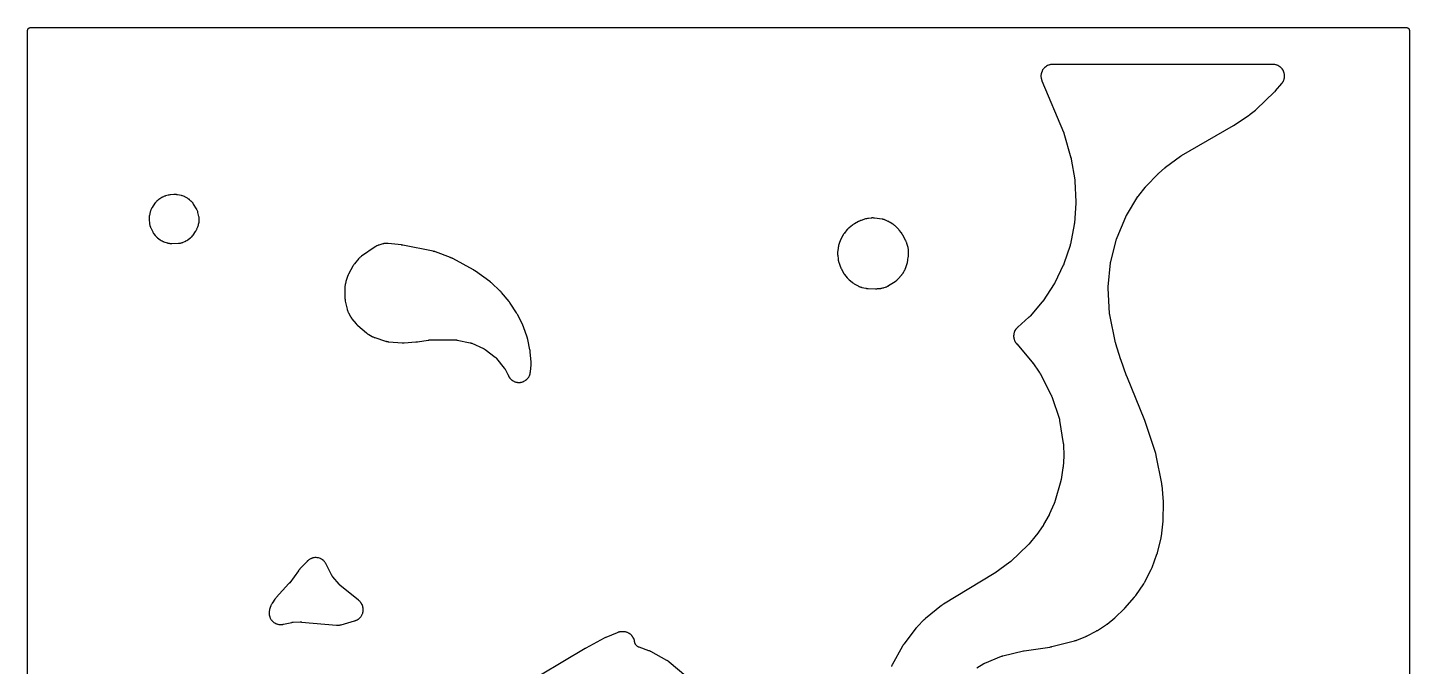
# Model space of a CAD drawing. Header units: millimetres. Extents: x 0 to 300, y 0 to 300.
# Drawn here: x -0.1 to 300, y 161.3 to 300.1 of the extents above; entities that cross this region are included whole.
import ezdxf

# ---------------------------------------------------------------- set-up
doc = ezdxf.new("R2010")
doc.units = ezdxf.units.MM
doc.layers.add('CUT', color=7, linetype='CONTINUOUS')

msp = doc.modelspace()

# ---------------------------------------------------------------- linework, layer by layer
at = {"layer": 'CUT'}
for points in [[(-0.0625, 1.4375), (-0.0625, 298.5625), (-0.0625, 299.4478), (-0.0589, 299.5212), (-0.0503, 299.5794), (-0.036, 299.6365), (-0.0162, 299.6918), (0.009, 299.745), (0.0392, 299.7954), (0.0743, 299.8427), (0.1137, 299.8863), (0.1573, 299.9257), (0.2046, 299.9608), (0.255, 299.991), (0.3082, 300.0162), (0.3635, 300.036), (0.4206, 300.0503), (0.4788, 300.0589), (0.5522, 300.0625), (1.4375, 300.0625), (2.5547, 300.0625), (298.5102, 300.0625), (299.3955, 300.0625), (299.469, 300.0589), (299.5271, 300.0503), (299.5842, 300.036), (299.6396, 300.0162), (299.6927, 299.991), (299.7432, 299.9608), (299.7904, 299.9257), (299.834, 299.8863), (299.8735, 299.8427), (299.9085, 299.7954), (299.9387, 299.745), (299.9639, 299.6918), (299.9837, 299.6365), (299.998, 299.5794), (300.0066, 299.5212), (300.0102, 299.4478), (300.0102, 298.5625), (300.0102, 1.4375)], [(206.1055, 161.0158), (207.5786, 161.9087), (207.5846, 161.9123), (207.5987, 161.9207), (207.6013, 161.9222), (207.629, 161.9379), (207.685, 161.9684), (207.7044, 161.9786), (207.7318, 161.9918), (207.8051, 162.0254), (207.8368, 162.0392), (211.4245, 163.5186), (211.4313, 163.5213), (211.4472, 163.5277), (211.4502, 163.5289), (211.481, 163.5405), (211.5434, 163.5628), (211.565, 163.5701), (211.5952, 163.5792), (211.676, 163.6017), (211.7108, 163.6106), (216.1837, 164.6633), (216.193, 164.6654), (216.2149, 164.6703), (216.2243, 164.6724), (216.2356, 164.6748), (216.245, 164.6767), (216.2668, 164.6811), (216.2761, 164.683), (216.287, 164.685), (216.2964, 164.6868), (216.3183, 164.6907), (216.3277, 164.6924), (216.3393, 164.6943), (216.3487, 164.6959), (216.3707, 164.6993), (216.3802, 164.7008), (221.9498, 165.5203), (221.9652, 165.5228), (222.0652, 165.5402), (222.0805, 165.543), (222.2055, 165.5681), (222.2207, 165.5714), (222.3197, 165.594), (222.3349, 165.5976), (227.2995, 166.8665), (227.3186, 166.8717), (227.4424, 166.9078), (227.4614, 166.9136), (227.6151, 166.9639), (227.6338, 166.9704), (227.7549, 167.0146), (227.7735, 167.0217), (229.7172, 167.8036), (229.7311, 167.8094), (229.8213, 167.8484), (229.8351, 167.8545), (229.9471, 167.9063), (229.9607, 167.9128), (230.0489, 167.9563), (230.0623, 167.9631), (231.9681, 168.9632), (231.98, 168.9697), (232.0569, 169.0123), (232.0687, 169.0189), (232.164, 169.0746), (232.1756, 169.0815), (232.2505, 169.1276), (232.262, 169.1348), (234.0397, 170.283), (234.0527, 170.2916), (234.136, 170.3485), (234.1487, 170.3574), (234.2515, 170.4316), (234.2639, 170.4409), (234.3442, 170.502), (234.3565, 170.5116), (236.0153, 171.8449), (236.0254, 171.8531), (236.0902, 171.9076), (236.1001, 171.9161), (236.18, 171.9862), (236.1897, 171.9949), (236.2521, 172.0522), (236.2616, 172.0611), (237.9446, 173.6731), (237.9544, 173.6827), (238.0174, 173.746), (238.027, 173.7558), (238.1044, 173.837), (238.1138, 173.8471), (238.1739, 173.9132), (238.183, 173.9234), (240.3183, 176.3812), (240.3296, 176.3946), (240.4016, 176.4825), (240.4125, 176.4962), (240.4996, 176.6091), (240.51, 176.6231), (240.5768, 176.7151), (240.5869, 176.7294), (242.3144, 179.2615), (242.3243, 179.2766), (242.3875, 179.3754), (242.397, 179.3908), (242.4725, 179.5172), (242.4815, 179.5328), (242.5386, 179.6353), (242.5472, 179.6512), (243.9542, 182.3648), (243.9627, 182.3817), (244.0158, 182.4925), (244.0237, 182.5097), (244.0859, 182.6508), (244.0932, 182.6682), (244.1392, 182.7822), (244.146, 182.7998), (245.2024, 185.6733), (245.208, 185.6892), (245.2428, 185.7929), (245.248, 185.8089), (245.288, 185.9403), (245.2927, 185.9564), (245.3217, 186.0619), (245.3259, 186.0782), (246.0749, 189.1382), (246.0789, 189.1558), (246.1034, 189.2703), (246.1069, 189.288), (246.1332, 189.4326), (246.1361, 189.4504), (246.1536, 189.5662), (246.1561, 189.5841), (246.5502, 192.8556), (246.5518, 192.8714), (246.5615, 192.9743), (246.5628, 192.9902), (246.5714, 193.1196), (246.5723, 193.1355), (246.5764, 193.2387), (246.5769, 193.2546), (246.6244, 196.683), (246.6245, 196.6984), (246.6233, 196.7985), (246.6229, 196.8139), (246.6182, 196.9395), (246.6174, 196.9548), (246.6111, 197.0547), (246.6099, 197.0701), (246.2895, 200.6691), (246.2879, 200.6848), (246.2761, 200.7865), (246.2741, 200.8021), (246.256, 200.9294), (246.2536, 200.945), (246.2365, 201.046), (246.2337, 201.0615), (245.0501, 207.0899), (245.0462, 207.108), (245.0195, 207.2251), (245.0151, 207.2431), (244.977, 207.389), (244.972, 207.4068), (244.9381, 207.522), (244.9326, 207.5397), (242.6484, 214.4997), (242.6452, 214.5091), (242.6226, 214.5742), (242.6191, 214.5842), (242.5895, 214.6649), (242.5858, 214.6747), (242.5614, 214.738), (242.5573, 214.7483), (238.6366, 224.3611), (238.6319, 224.3727), (238.6271, 224.3847), (238.6255, 224.3888), (238.6217, 224.3986), (238.62, 224.4028), (238.6181, 224.4078), (238.6165, 224.412), (238.6127, 224.4219), (238.6113, 224.4256), (238.6083, 224.4337), (238.6041, 224.4452), (238.6022, 224.4503), (237.3266, 227.9786), (237.3217, 227.9925), (237.3167, 228.0068), (237.315, 228.0116), (237.3109, 228.0234), (237.3092, 228.0284), (237.3073, 228.0343), (237.3056, 228.0393), (237.3016, 228.0512), (237.3002, 228.0556), (237.2971, 228.0652), (237.2928, 228.0789), (237.2909, 228.085), (236.2806, 231.3572), (236.2776, 231.3672), (236.2707, 231.3905), (236.2678, 231.4005), (236.2644, 231.4126), (236.2616, 231.4226), (236.2553, 231.4459), (236.2526, 231.456), (236.2496, 231.4675), (236.2471, 231.4776), (236.2413, 231.5011), (236.2389, 231.5112), (236.236, 231.5235), (236.2337, 231.5337), (236.2284, 231.5573), (236.2262, 231.5674), (234.9431, 237.6726), (234.9417, 237.6793), (234.9386, 237.695), (234.938, 237.6979), (234.9325, 237.7284), (234.9225, 237.7896), (234.9193, 237.8107), (234.916, 237.8401), (234.9085, 237.9183), (234.906, 237.9519), (234.5895, 243.4585), (234.5891, 243.4657), (234.5883, 243.4826), (234.5882, 243.4857), (234.5873, 243.5183), (234.5866, 243.5838), (234.5868, 243.6063), (234.588, 243.6375), (234.5931, 243.7202), (234.596, 243.7556), (235.1216, 248.9598), (235.1223, 248.9668), (235.1241, 248.9831), (235.1244, 248.9861), (235.1285, 249.0174), (235.1378, 249.0801), (235.1413, 249.1016), (235.1472, 249.1312), (235.1643, 249.2096), (235.1723, 249.243), (236.4401, 254.1332), (236.4442, 254.1486), (236.4541, 254.1842), (236.4585, 254.1995), (236.464, 254.2179), (236.4686, 254.233), (236.4797, 254.2681), (236.4846, 254.2832), (236.4904, 254.3004), (236.4956, 254.3153), (236.508, 254.3501), (236.5134, 254.365), (236.5202, 254.383), (236.5259, 254.3978), (236.5395, 254.4321), (236.5454, 254.4468), (238.4242, 258.9612), (238.4269, 258.9676), (238.4333, 258.9826), (238.4344, 258.9853), (238.4474, 259.0141), (238.4744, 259.0714), (238.4839, 259.0909), (238.4981, 259.1175), (238.5371, 259.1874), (238.5544, 259.217), (241.0734, 263.3534), (241.0806, 263.365), (241.0976, 263.392), (241.105, 263.4035), (241.114, 263.4174), (241.1215, 263.4287), (241.1393, 263.4551), (241.147, 263.4663), (241.1559, 263.4792), (241.1638, 263.4903), (241.1823, 263.5161), (241.1903, 263.5271), (241.2002, 263.5405), (241.2084, 263.5514), (241.2278, 263.5766), (241.2361, 263.5874), (242.6395, 265.3654), (242.6464, 265.374), (242.6626, 265.3939), (242.6695, 265.4024), (242.6781, 265.4128), (242.6852, 265.4212), (242.7018, 265.4408), (242.709, 265.4491), (242.7174, 265.4587), (242.7246, 265.4669), (242.7418, 265.4861), (242.7492, 265.4942), (242.7582, 265.5042), (242.7657, 265.5122), (242.7833, 265.531), (242.7909, 265.5389), (245.4278, 268.2798), (245.4329, 268.2851), (245.4447, 268.2972), (245.4499, 268.3024), (245.4622, 268.3148), (245.4685, 268.3211), (245.4834, 268.3358), (245.4898, 268.342), (245.4972, 268.3492), (245.5037, 268.3554), (245.5189, 268.3698), (245.5254, 268.3759), (245.5289, 268.3792), (245.5367, 268.3863), (245.5549, 268.4029), (245.5628, 268.41), (246.9038, 269.5985), (246.9114, 269.6051), (246.9291, 269.6205), (246.9368, 269.6271), (246.9458, 269.6348), (246.9534, 269.6411), (246.9712, 269.6558), (246.9788, 269.6621), (246.9877, 269.6693), (246.9955, 269.6755), (247.0137, 269.6899), (247.0215, 269.6961), (247.0311, 269.7035), (247.039, 269.7096), (247.0575, 269.7236), (247.0655, 269.7295), (250.3032, 272.1233), (250.3136, 272.1309), (250.338, 272.1484), (250.3485, 272.1558), (250.3614, 272.1648), (250.372, 272.172), (250.3969, 272.1888), (250.4076, 272.196), (250.42, 272.2041), (250.4308, 272.211), (250.4562, 272.2271), (250.4671, 272.2339), (250.4805, 272.2422), (250.4915, 272.2488), (250.5173, 272.2642), (250.5284, 272.2707), (261.8289, 278.7744), (261.8375, 278.7795), (261.8976, 278.8154), (261.9069, 278.821), (261.981, 278.8672), (261.9899, 278.8729), (262.0478, 278.9104), (262.0573, 278.9166), (265.2152, 281.0471), (265.2252, 281.054), (265.2901, 281.0997), (265.3, 281.1069), (265.3803, 281.1659), (265.3901, 281.1733), (265.453, 281.2216), (265.4627, 281.2291), (266.592, 282.133), (266.6024, 282.1416), (266.6697, 282.1979), (266.6799, 282.2067), (266.7627, 282.2792), (266.7727, 282.2883), (266.8373, 282.3475), (266.8472, 282.3568), (270.6617, 286.0181), (270.6726, 286.0289), (270.7427, 286.0996), (270.7533, 286.1106), (270.839, 286.2017), (270.8493, 286.213), (270.9157, 286.2872), (270.9257, 286.2988), (272.2808, 287.8953), (272.2902, 287.9067), (272.3508, 287.9818), (272.3599, 287.9934), (272.3952, 288.0394), (272.4127, 288.0634), (272.5208, 288.2197), (272.552, 288.2701), (272.6429, 288.4341), (272.6691, 288.4874), (272.7433, 288.6596), (272.7641, 288.7151), (272.8209, 288.8938), (272.8361, 288.9511), (272.8751, 289.1346), (272.8845, 289.1931), (272.9052, 289.3795), (272.9088, 289.4387), (272.9109, 289.6262), (272.9087, 289.6854), (272.8923, 289.8722), (272.8842, 289.931), (272.8495, 290.1152), (272.8357, 290.1729), (272.7829, 290.3529), (272.7634, 290.4089), (272.6932, 290.5827), (272.6682, 290.6365), (272.5812, 290.8026), (272.5511, 290.8537), (272.448, 291.0104), (272.413, 291.0582), (272.295, 291.2039), (272.2554, 291.2481), (272.1236, 291.3815), (272.0799, 291.4216), (271.9355, 291.5412), (271.8881, 291.5768), (271.7326, 291.6816), (271.6818, 291.7123), (271.5168, 291.8013), (271.4633, 291.8268), (271.2902, 291.8991), (271.2344, 291.9192), (271.0551, 291.974), (270.9976, 291.9885), (270.8138, 292.0254), (270.7551, 292.0342), (270.5659, 292.0529), (270.5363, 292.0551), (270.4785, 292.058), (270.4637, 292.0585), (270.3673, 292.0609), (270.3525, 292.0611), (222.5651, 292.0611), (222.5503, 292.0609), (222.4544, 292.0586), (222.4397, 292.058), (222.3821, 292.0552), (222.3527, 292.053), (222.1644, 292.0344), (222.106, 292.0257), (221.923, 291.9892), (221.8658, 291.9749), (221.6873, 291.9206), (221.6317, 291.9006), (221.4594, 291.8291), (221.406, 291.8038), (221.2416, 291.7156), (221.191, 291.6852), (221.036, 291.5813), (220.9886, 291.5461), (220.8446, 291.4275), (220.8009, 291.3878), (220.6692, 291.2556), (220.6297, 291.2117), (220.5116, 291.0672), (220.4766, 291.0198), (220.3733, 290.8644), (220.3431, 290.8137), (220.2555, 290.6489), (220.2304, 290.5954), (220.1595, 290.4228), (220.1398, 290.3672), (220.0862, 290.1885), (220.072, 290.1312), (220.0362, 289.948), (220.0278, 289.8896), (220.0102, 289.7039), (220.0075, 289.6449), (220.0082, 289.4583), (220.0113, 289.3994), (220.0304, 289.2137), (220.0393, 289.1554), (220.0764, 288.9725), (220.091, 288.9153), (220.1468, 288.7346), (220.1562, 288.7066), (220.1758, 288.6524), (220.181, 288.6386), (220.216, 288.5492), (220.2215, 288.5356), (224.9021, 277.3861), (224.9072, 277.3736), (224.9189, 277.3445), (224.9238, 277.332), (224.9297, 277.3167), (224.9345, 277.3041), (224.9453, 277.2747), (224.9499, 277.2621), (224.955, 277.2475), (224.9593, 277.2347), (224.9693, 277.205), (224.9735, 277.1922), (224.9784, 277.1766), (224.9824, 277.1637), (224.9915, 277.1337), (224.9953, 277.1208), (226.5258, 271.7565), (226.5292, 271.7442), (226.537, 271.7154), (226.5402, 271.703), (226.5441, 271.6879), (226.5472, 271.6754), (226.5541, 271.6464), (226.557, 271.634), (226.5602, 271.6196), (226.563, 271.6071), (226.5691, 271.5779), (226.5716, 271.5654), (226.5746, 271.55), (226.577, 271.5375), (226.5823, 271.5081), (226.5845, 271.4955), (227.3339, 266.9728), (227.336, 266.9598), (227.3406, 266.9294), (227.3424, 266.9163), (227.3446, 266.9004), (227.3463, 266.8873), (227.35, 266.8568), (227.3515, 266.8437), (227.3531, 266.8286), (227.3544, 266.8155), (227.3571, 266.7848), (227.3582, 266.7717), (227.3595, 266.7557), (227.3604, 266.7425), (227.3623, 266.7118), (227.363, 266.6986), (227.5734, 262.2275), (227.5739, 262.2143), (227.5749, 262.1835), (227.5752, 262.1703), (227.5755, 262.1542), (227.5756, 262.141), (227.5757, 262.1102), (227.5757, 262.097), (227.5755, 262.0818), (227.5752, 262.0686), (227.5744, 262.0378), (227.574, 262.0246), (227.5733, 262.0085), (227.5727, 261.9953), (227.571, 261.9646), (227.5701, 261.9514), (227.2615, 257.5715), (227.2605, 257.5577), (227.2577, 257.5253), (227.2564, 257.5115), (227.2547, 257.4946), (227.2532, 257.4808), (227.2494, 257.4486), (227.2477, 257.4348), (227.2456, 257.419), (227.2436, 257.4052), (227.2388, 257.3731), (227.2367, 257.3594), (227.2339, 257.3427), (227.2316, 257.329), (227.2258, 257.2971), (227.2233, 257.2834), (226.3885, 253.0324), (226.3856, 253.0182), (226.3786, 252.9852), (226.3754, 252.9711), (226.3715, 252.9539), (226.3681, 252.9399), (226.36, 252.9071), (226.3565, 252.8931), (226.3522, 252.8771), (226.3484, 252.8631), (226.3393, 252.8307), (226.3353, 252.8168), (226.3302, 252.7999), (226.326, 252.7861), (226.3158, 252.7539), (226.3113, 252.7401), (224.9696, 248.7238), (224.9649, 248.7103), (224.9538, 248.6786), (224.9489, 248.6651), (224.9428, 248.6487), (224.9377, 248.6353), (224.9256, 248.604), (224.9203, 248.5906), (224.9141, 248.5754), (224.9085, 248.5621), (224.8954, 248.5313), (224.8897, 248.5181), (224.8826, 248.5021), (224.8766, 248.489), (224.8625, 248.4586), (224.8564, 248.4456), (223.0236, 244.6527), (223.0171, 244.6395), (223.0016, 244.6088), (222.9949, 244.5957), (222.9865, 244.5798), (222.9796, 244.5668), (222.9631, 244.5366), (222.956, 244.5237), (222.9476, 244.509), (222.9403, 244.4963), (222.9228, 244.4667), (222.9153, 244.454), (222.9059, 244.4387), (222.8981, 244.4262), (222.8797, 244.3972), (222.8717, 244.3848), (220.4758, 240.7364), (220.4679, 240.7247), (220.4495, 240.6975), (220.4414, 240.6859), (220.4315, 240.6718), (220.4234, 240.6603), (220.404, 240.6337), (220.3956, 240.6224), (220.3859, 240.6094), (220.3774, 240.5982), (220.3572, 240.5722), (220.3485, 240.5611), (220.3377, 240.5477), (220.3288, 240.5368), (220.3079, 240.5114), (220.2988, 240.5006), (217.6353, 237.3795), (217.6249, 237.3675), (217.6003, 237.3398), (217.5897, 237.328), (217.5766, 237.3137), (217.5658, 237.3021), (217.5403, 237.2752), (217.5292, 237.2638), (217.5165, 237.2508), (217.5053, 237.2396), (217.4788, 237.2136), (217.4674, 237.2026), (217.4533, 237.1893), (217.4417, 237.1785), (217.4144, 237.1535), (217.4025, 237.1428), (214.9566, 234.9838), (214.9456, 234.9739), (214.8755, 234.9089), (214.8648, 234.8988), (214.8237, 234.8587), (214.8031, 234.8376), (214.6746, 234.6996), (214.6367, 234.6546), (214.5239, 234.5067), (214.4906, 234.4582), (214.3928, 234.2999), (214.3644, 234.2484), (214.2826, 234.0813), (214.2593, 234.0272), (214.1943, 233.8529), (214.1765, 233.7969), (214.1288, 233.617), (214.1166, 233.5595), (214.0868, 233.3759), (214.0802, 233.3174), (214.0685, 233.1317), (214.0677, 233.0729), (214.0743, 232.887), (214.0793, 232.8284), (214.104, 232.644), (214.1147, 232.5861), (214.1574, 232.4051), (214.1737, 232.3485), (214.2339, 232.1725), (214.2557, 232.1178), (214.3329, 231.9486), (214.3599, 231.8963), (214.4533, 231.7354), (214.4853, 231.686), (214.5955, 231.533), (214.6132, 231.5095), (214.6491, 231.4646), (214.6584, 231.4532), (214.72, 231.3797), (214.7249, 231.3739), (214.7419, 231.3541), (214.7468, 231.3484), (218.0767, 227.4094), (218.0833, 227.4015), (218.0986, 227.3829), (218.1051, 227.3749), (218.113, 227.3652), (218.1194, 227.3571), (218.1343, 227.3382), (218.1407, 227.3301), (218.1479, 227.3207), (218.1541, 227.3125), (218.1686, 227.2932), (218.1747, 227.285), (218.1822, 227.2748), (218.1882, 227.2665), (218.2022, 227.2469), (218.2082, 227.2385), (219.6322, 225.2018), (219.6407, 225.1894), (219.6603, 225.1604), (219.6686, 225.1479), (219.6786, 225.1325), (219.6867, 225.1198), (219.7054, 225.0901), (219.7132, 225.0773), (219.7221, 225.0626), (219.7298, 225.0497), (219.7474, 225.0193), (219.7549, 225.0063), (219.7638, 224.9903), (219.771, 224.9771), (219.7876, 224.9462), (219.7946, 224.9329), (222.2184, 220.2385), (222.2216, 220.2322), (222.229, 220.2176), (222.2304, 220.2149), (222.2442, 220.1862), (222.2708, 220.1283), (222.2796, 220.1083), (222.2908, 220.0801), (222.3193, 220.0047), (222.3309, 219.9721), (223.9942, 215.0015), (223.9971, 214.9926), (224.0016, 214.9788), (224.0086, 214.9559), (224.0176, 214.9254), (224.0252, 214.898), (224.0309, 214.8762), (224.034, 214.8637), (224.0351, 214.859), (224.0414, 214.8318), (224.0543, 214.7711), (224.0612, 214.7345), (224.0633, 214.7221), (224.0648, 214.7129), (224.8506, 209.7623), (224.8527, 209.7484), (224.8574, 209.7159), (224.8592, 209.702), (224.8614, 209.6849), (224.8631, 209.671), (224.8667, 209.6384), (224.8681, 209.6244), (224.8697, 209.6083), (224.8709, 209.5943), (224.8735, 209.5616), (224.8745, 209.5475), (224.8756, 209.5304), (224.8764, 209.5164), (224.8779, 209.4836), (224.8785, 209.4695), (224.9544, 207.1269), (224.9547, 207.1156), (224.9552, 207.0893), (224.9553, 207.078), (224.9554, 207.0642), (224.9555, 207.0529), (224.9553, 207.0265), (224.9552, 207.0153), (224.955, 207.0023), (224.9547, 206.991), (224.9539, 206.9647), (224.9535, 206.9534), (224.9529, 206.9396), (224.9523, 206.9283), (224.9509, 206.902), (224.9502, 206.8908), (224.7962, 204.6288), (224.7954, 204.6185), (224.7935, 204.5943), (224.7926, 204.584), (224.7915, 204.5714), (224.7904, 204.5611), (224.788, 204.537), (224.7868, 204.5267), (224.7855, 204.5148), (224.7842, 204.5045), (224.7812, 204.4805), (224.7799, 204.4702), (224.7781, 204.4576), (224.7766, 204.4473), (224.7731, 204.4234), (224.7715, 204.4131), (224.3703, 201.9307), (224.368, 201.9171), (224.3623, 201.8854), (224.3598, 201.8719), (224.3566, 201.8554), (224.3539, 201.8418), (224.3473, 201.8103), (224.3444, 201.7968), (224.3409, 201.7814), (224.3378, 201.7679), (224.3302, 201.7367), (224.3269, 201.7233), (224.3227, 201.707), (224.3191, 201.6936), (224.3106, 201.6626), (224.3069, 201.6493), (222.9159, 196.8639), (222.9115, 196.8491), (222.9008, 196.8148), (222.8962, 196.8001), (222.8903, 196.7823), (222.8854, 196.7677), (222.8736, 196.7338), (222.8684, 196.7193), (222.8624, 196.7027), (222.8569, 196.6883), (222.844, 196.6548), (222.8383, 196.6405), (222.8313, 196.6231), (222.8254, 196.6088), (222.8113, 196.5758), (222.8051, 196.5617), (221.8513, 194.4242), (221.8472, 194.4152), (221.8376, 194.3943), (221.8334, 194.3854), (221.8283, 194.3745), (221.8241, 194.3657), (221.814, 194.345), (221.8097, 194.3362), (221.8046, 194.326), (221.8001, 194.3172), (221.7896, 194.2968), (221.7851, 194.2881), (221.7795, 194.2774), (221.7748, 194.2688), (221.7639, 194.2486), (221.7592, 194.2399), (220.5903, 192.1368), (220.5848, 192.1271), (220.572, 192.1046), (220.5664, 192.095), (220.5595, 192.0833), (220.5538, 192.0737), (220.5404, 192.0515), (220.5346, 192.0421), (220.5278, 192.0312), (220.5219, 192.0218), (220.5079, 192), (220.5019, 191.9906), (220.4944, 191.9793), (220.4883, 191.97), (220.4737, 191.9485), (220.4675, 191.9394), (219.0816, 189.9397), (219.0761, 189.932), (219.0634, 189.914), (219.0579, 189.9063), (219.0512, 189.897), (219.0456, 189.8894), (219.0325, 189.8717), (219.0268, 189.8641), (219.0202, 189.8554), (219.0145, 189.8479), (219.001, 189.8305), (218.9952, 189.8231), (218.9881, 189.814), (218.9822, 189.8067), (218.9683, 189.7895), (218.9624, 189.7822), (217.4097, 187.9008), (217.401, 187.8904), (217.3805, 187.8663), (217.3716, 187.856), (217.3607, 187.8436), (217.3517, 187.8335), (217.3304, 187.81), (217.3213, 187.8), (217.3106, 187.7886), (217.3013, 187.7788), (217.2794, 187.7559), (217.2699, 187.7462), (217.2583, 187.7345), (217.2487, 187.7249), (217.2261, 187.7028), (217.2163, 187.6933), (213.4602, 184.1215), (213.4496, 184.1115), (213.4244, 184.0884), (213.4136, 184.0786), (213.4003, 184.0667), (213.3893, 184.0571), (213.3634, 184.0348), (213.3523, 184.0253), (213.3394, 184.0146), (213.3281, 184.0053), (213.3015, 183.9839), (213.2901, 183.9748), (213.276, 183.9638), (213.2644, 183.9549), (213.2372, 183.9343), (213.2254, 183.9256), (210.0184, 181.5861), (210.0104, 181.5803), (209.9915, 181.5668), (209.9834, 181.5611), (209.9735, 181.5542), (209.9653, 181.5486), (209.9462, 181.5356), (209.938, 181.5301), (209.9285, 181.5238), (209.9202, 181.5183), (209.9008, 181.5057), (209.8924, 181.5004), (209.8822, 181.4939), (209.8738, 181.4887), (209.8541, 181.4765), (209.8457, 181.4714), (198.8235, 174.8321), (198.8062, 174.8213), (198.6949, 174.7489), (198.6779, 174.7375), (198.5414, 174.642), (198.5249, 174.63), (198.4188, 174.5503), (198.4026, 174.5378), (194.9417, 171.7484), (194.9275, 171.7365), (194.8363, 171.6582), (194.8224, 171.646), (194.711, 171.5442), (194.6975, 171.5315), (194.6113, 171.4477), (194.5982, 171.4346), (193.211, 170.0014), (193.1993, 169.9889), (193.1244, 169.907), (193.1131, 169.8943), (193.0221, 169.7888), (193.0111, 169.7758), (192.941, 169.6897), (192.9304, 169.6763), (190.1902, 166.1105), (190.1837, 166.1019), (190.1388, 166.0413), (190.1322, 166.0322), (190.1036, 165.992), (190.0902, 165.9723), (190.009, 165.8481), (189.9968, 165.8286), (189.9763, 165.7946), (189.9709, 165.7853), (189.9337, 165.7207), (189.9278, 165.7102), (187.6973, 161.6512), (187.6903, 161.638), (187.6457, 161.5519), (187.639, 161.5386), (187.5858, 161.4291), (187.5794, 161.4156), (187.5392, 161.3274), (187.5332, 161.3137)], [(142.8449, 159.2151), (139.2556, 162.2606), (139.2438, 162.2703), (139.1663, 162.3327), (139.1543, 162.3422), (139.1068, 162.3784), (139.082, 162.3964), (138.9182, 162.5089), (138.8925, 162.5256), (138.8416, 162.5568), (138.8284, 162.5647), (138.7424, 162.6145), (138.729, 162.622), (135.2555, 164.5177), (135.2461, 164.5227), (135.1801, 164.5572), (135.1703, 164.5622), (135.1266, 164.584), (135.1054, 164.5941), (134.9718, 164.6544), (134.951, 164.6634), (134.9146, 164.6782), (134.9047, 164.6821), (134.8361, 164.7086), (134.8249, 164.7128), (132.7432, 165.4697), (132.7019, 165.4859), (132.6268, 165.5175), (132.5467, 165.5559), (132.4947, 165.5841), (132.4188, 165.6302), (132.3699, 165.6634), (132.2989, 165.7168), (132.2534, 165.7547), (132.1881, 165.8148), (132.1466, 165.857), (132.0874, 165.9233), (132.0503, 165.9693), (131.998, 166.0411), (131.9656, 166.0906), (131.9206, 166.1672), (131.8932, 166.2196), (131.856, 166.3003), (131.834, 166.3551), (131.8049, 166.4391), (131.7883, 166.4959), (131.7677, 166.5823), (131.7518, 166.6671), (131.7479, 166.6896), (131.7467, 166.6973), (131.7442, 166.7115), (131.7105, 166.893), (131.6973, 166.949), (131.647, 167.124), (131.6285, 167.1785), (131.5617, 167.3479), (131.538, 167.4004), (131.4553, 167.5625), (131.4267, 167.6125), (131.3288, 167.766), (131.2955, 167.813), (131.1834, 167.9564), (131.1458, 168), (131.0204, 168.132), (130.9788, 168.1718), (130.8413, 168.2912), (130.7961, 168.3268), (130.6478, 168.4324), (130.5993, 168.4636), (130.4416, 168.5545), (130.3904, 168.5808), (130.2247, 168.6562), (130.1712, 168.6775), (129.9991, 168.7367), (129.9438, 168.7528), (129.7667, 168.7952), (129.7101, 168.8059), (129.5299, 168.8311), (129.4725, 168.8364), (129.2881, 168.8443), (129.2593, 168.8449), (129.1801, 168.8445), (129.1728, 168.8444), (129.1065, 168.8432), (129.0905, 168.843), (129.0844, 168.8429), (128.9826, 168.8421), (128.9492, 168.8409), (128.7367, 168.8274), (128.6709, 168.8195), (128.4669, 168.7836), (128.4028, 168.7687), (128.2003, 168.7096), (128.1689, 168.6995), (128.1083, 168.6781), (128.0929, 168.6724), (127.993, 168.6341), (127.9777, 168.628), (125.5206, 167.6071), (125.506, 167.6009), (125.4122, 167.5589), (125.3978, 167.5523), (125.2814, 167.4965), (125.2672, 167.4895), (125.1757, 167.4427), (125.1617, 167.4353), (121.1417, 165.2431), (121.137, 165.2405), (121.1045, 165.2224), (121.0995, 165.2196), (121.0593, 165.1967), (121.0544, 165.1939), (121.0228, 165.1754), (121.0176, 165.1724), (111.3133, 159.3937)]]:
    msp.add_lwpolyline(points, dxfattribs=at)
for points in [[(26.3103, 258.3307), (26.3117, 258.314), (26.3838, 257.5747), (26.3853, 257.5612), (26.3958, 257.4739), (26.3976, 257.4605), (26.4051, 257.4081), (26.4095, 257.3814), (26.4419, 257.211), (26.4543, 257.1583), (26.5013, 256.9938), (26.5184, 256.9424), (26.5808, 256.7805), (26.5911, 256.7555), (26.6124, 256.7071), (26.6179, 256.6948), (26.655, 256.615), (26.6609, 256.6028), (27.0988, 255.7148), (27.1054, 255.7019), (27.149, 255.6186), (27.1559, 255.6058), (27.1833, 255.5564), (27.1979, 255.5315), (27.2969, 255.3717), (27.3127, 255.3474), (27.3448, 255.3009), (27.3531, 255.2891), (27.4083, 255.2129), (27.4169, 255.2013), (27.5952, 254.9674), (27.6034, 254.9568), (27.658, 254.8884), (27.6665, 254.878), (27.7002, 254.8377), (27.7179, 254.8174), (27.8343, 254.6901), (27.8723, 254.6521), (27.9996, 254.5358), (28.0199, 254.5181), (28.0603, 254.4844), (28.0707, 254.4759), (28.1391, 254.4214), (28.1497, 254.4131), (28.7034, 253.9917), (28.7166, 253.9819), (28.8033, 253.9195), (28.8168, 253.9101), (28.8699, 253.8741), (28.8976, 253.8564), (29.0782, 253.7479), (29.1363, 253.7172), (29.3277, 253.6291), (29.3579, 253.6162), (29.4176, 253.5926), (29.433, 253.5868), (29.5334, 253.5502), (29.5489, 253.5448), (30.2488, 253.3115), (30.2615, 253.3074), (30.3441, 253.2819), (30.3569, 253.2781), (30.4069, 253.2639), (30.4327, 253.2571), (30.5987, 253.2177), (30.651, 253.2078), (30.8176, 253.1836), (30.8705, 253.1782), (31.0409, 253.1688), (31.0675, 253.1679), (31.1195, 253.1673), (31.1328, 253.1673), (31.2193, 253.1683), (31.2326, 253.1686), (32.703, 253.2174), (32.7167, 253.218), (32.8057, 253.223), (32.8194, 253.224), (32.8728, 253.2282), (32.9001, 253.231), (33.0746, 253.2528), (33.1287, 253.2621), (33.2981, 253.2993), (33.3511, 253.3135), (33.5186, 253.3668), (33.5446, 253.3757), (33.5949, 253.3942), (33.6077, 253.3991), (33.6906, 253.4319), (33.7033, 253.437), (34.0964, 253.6028), (34.1128, 253.61), (34.2191, 253.6586), (34.2353, 253.6663), (34.2982, 253.6974), (34.3299, 253.7143), (34.5327, 253.8301), (34.5633, 253.8488), (34.622, 253.8872), (34.6369, 253.8972), (34.7328, 253.9641), (34.7474, 253.9746), (35.196, 254.3077), (35.2091, 254.3178), (35.2934, 254.3841), (35.3063, 254.3944), (35.3558, 254.4356), (35.3806, 254.4574), (35.5355, 254.6014), (35.5813, 254.6489), (35.7195, 254.8091), (35.7403, 254.8346), (35.7797, 254.8856), (35.7896, 254.8989), (35.8527, 254.9856), (35.8623, 254.9991), (36.3998, 255.7816), (36.4083, 255.7944), (36.4627, 255.8782), (36.4709, 255.8911), (36.5023, 255.9423), (36.5177, 255.9689), (36.6133, 256.1441), (36.6273, 256.1714), (36.6533, 256.2255), (36.6598, 256.2394), (36.7008, 256.3305), (36.7069, 256.3446), (36.8925, 256.7872), (36.8978, 256.8004), (36.9314, 256.8861), (36.9364, 256.8994), (36.9553, 256.9513), (36.9644, 256.9782), (37.0193, 257.1539), (37.0271, 257.1811), (37.041, 257.2347), (37.0445, 257.2484), (37.0656, 257.3381), (37.0687, 257.3519), (37.1627, 257.7972), (37.1653, 257.8104), (37.1815, 257.8967), (37.1839, 257.91), (37.1924, 257.9621), (37.1962, 257.9888), (37.2166, 258.1608), (37.2205, 258.2147), (37.2253, 258.3855), (37.2244, 258.4395), (37.2138, 258.61), (37.208, 258.6637), (37.1817, 258.8349), (37.177, 258.8615), (37.1667, 258.9132), (37.1639, 258.9265), (37.1447, 259.0121), (37.1416, 259.0253), (36.9292, 259.885), (36.9254, 259.8996), (36.8994, 259.9942), (36.8953, 260.0087), (36.8783, 260.0651), (36.8688, 260.0938), (36.8038, 260.276), (36.7806, 260.3318), (36.6976, 260.5065), (36.684, 260.5335), (36.656, 260.5854), (36.6487, 260.5986), (36.6, 260.6837), (36.5924, 260.6968), (35.9723, 261.7212), (35.9644, 261.7339), (35.9121, 261.8158), (35.9038, 261.8283), (35.8712, 261.8767), (35.8538, 261.901), (35.7387, 262.0543), (35.7005, 262.1003), (35.5707, 262.2413), (35.55, 262.2628), (35.5083, 262.3038), (35.4975, 262.3141), (35.4266, 262.3806), (35.4155, 262.3906), (35.0838, 262.686), (35.0713, 262.6968), (34.9892, 262.7659), (34.9764, 262.7764), (34.926, 262.8166), (34.8996, 262.8364), (34.7246, 262.9606), (34.6972, 262.979), (34.6426, 263.0134), (34.6285, 263.022), (34.5361, 263.0767), (34.5218, 263.0849), (34.199, 263.2643), (34.1854, 263.2716), (34.0964, 263.3181), (34.0826, 263.3251), (34.0284, 263.3516), (34.0003, 263.3645), (33.8182, 263.4424), (33.7602, 263.4637), (33.5711, 263.5224), (33.5413, 263.5308), (33.4828, 263.5457), (33.4678, 263.5494), (33.3699, 263.5717), (33.3548, 263.5749), (32.4917, 263.7481), (32.4781, 263.7506), (32.3895, 263.7663), (32.3758, 263.7685), (32.3223, 263.7767), (32.2949, 263.7803), (32.1183, 263.799), (32.063, 263.8023), (31.8855, 263.8047), (31.8578, 263.8044), (31.8037, 263.8026), (31.7899, 263.802), (31.7, 263.797), (31.6862, 263.796), (30.9897, 263.7409), (30.9763, 263.7397), (30.889, 263.7308), (30.8756, 263.7293), (30.8233, 263.7227), (30.7966, 263.7188), (30.6238, 263.6893), (30.5973, 263.6842), (30.5458, 263.673), (30.5326, 263.67), (30.4474, 263.6494), (30.4343, 263.6461), (29.8977, 263.504), (29.8825, 263.4998), (29.784, 263.4709), (29.7689, 263.4662), (29.7103, 263.4473), (29.6805, 263.4369), (29.4914, 263.3648), (29.4337, 263.3392), (29.2532, 263.2477), (29.2254, 263.2327), (29.172, 263.2019), (29.1584, 263.1939), (29.0709, 263.1404), (29.0575, 263.132), (28.4058, 262.7098), (28.3931, 262.7014), (28.3112, 262.6453), (28.2987, 262.6365), (28.2504, 262.6016), (28.2261, 262.5831), (28.0735, 262.4606), (28.0279, 262.42), (27.8905, 262.2845), (27.8493, 262.2395), (27.7247, 262.0887), (27.7058, 262.0647), (27.6702, 262.0168), (27.6613, 262.0045), (27.6041, 261.9234), (27.5954, 261.9108), (26.9646, 260.9663), (26.9574, 260.9553), (26.9116, 260.8833), (26.9046, 260.8721), (26.878, 260.8282), (26.8649, 260.8054), (26.7839, 260.6576), (26.7607, 260.6105), (26.6939, 260.4583), (26.6749, 260.4093), (26.6209, 260.2496), (26.6131, 260.2246), (26.5988, 260.1752), (26.5952, 260.1626), (26.5733, 260.08), (26.57, 260.0673), (26.3805, 259.2872), (26.3768, 259.2708), (26.354, 259.1642), (26.3507, 259.1477), (26.3388, 259.0834), (26.3337, 259.0502), (26.3066, 258.837), (26.3018, 258.7701), (26.2987, 258.5552), (26.2991, 258.5216), (26.3019, 258.4562), (26.3028, 258.4395)], [(175.9542, 249.7437), (175.9562, 249.728), (175.9701, 249.6261), (175.9725, 249.6104), (175.9825, 249.5495), (175.9885, 249.5184), (176.0324, 249.3176), (176.04, 249.2869), (176.0564, 249.2274), (176.0608, 249.2122), (176.0906, 249.1138), (176.0954, 249.0987), (176.3824, 248.2358), (176.3864, 248.224), (176.4136, 248.1478), (176.4179, 248.1361), (176.4351, 248.0906), (176.4444, 248.0675), (176.508, 247.9188), (176.5183, 247.8961), (176.5392, 247.8522), (176.5447, 247.8411), (176.5811, 247.7688), (176.5868, 247.7577), (177.0285, 246.9236), (177.0354, 246.9111), (177.0808, 246.83), (177.088, 246.8176), (177.1165, 246.7695), (177.1316, 246.7453), (177.2338, 246.5901), (177.2501, 246.5666), (177.283, 246.5214), (177.2916, 246.51), (177.3481, 246.4362), (177.357, 246.425), (177.9303, 245.7127), (177.9396, 245.7014), (178.0011, 245.6287), (178.0107, 245.6177), (178.0487, 245.5749), (178.0687, 245.5535), (178.2019, 245.4176), (178.2229, 245.3972), (178.2649, 245.3583), (178.2758, 245.3485), (178.3473, 245.2856), (178.3584, 245.276), (178.9743, 244.7596), (178.985, 244.7509), (179.0549, 244.695), (179.0657, 244.6865), (179.1085, 244.6539), (179.1308, 244.6377), (179.2778, 244.5358), (179.3008, 244.5206), (179.3464, 244.492), (179.3581, 244.4849), (179.435, 244.4391), (179.447, 244.4322), (180.2914, 243.9553), (180.3047, 243.948), (180.3912, 243.9019), (180.4046, 243.895), (180.4573, 243.8687), (180.4846, 243.8559), (180.6617, 243.7782), (180.7181, 243.7567), (180.9021, 243.6972), (180.931, 243.6886), (180.9879, 243.6734), (181.0025, 243.6696), (181.0978, 243.6466), (181.1125, 243.6432), (181.9426, 243.4643), (181.956, 243.4615), (182.0435, 243.4448), (182.057, 243.4423), (182.1097, 243.4335), (182.1369, 243.4295), (182.3136, 243.408), (182.3409, 243.4054), (182.3942, 243.4013), (182.4079, 243.4005), (182.4969, 243.3958), (182.5105, 243.3952), (184.0489, 243.3497), (184.0667, 243.3494), (184.1825, 243.3494), (184.2003, 243.3497), (184.3455, 243.354), (184.3633, 243.3548), (184.4789, 243.3617), (184.4967, 243.363), (185.1931, 243.4253), (185.2113, 243.4272), (185.329, 243.4413), (185.3471, 243.4438), (185.4174, 243.4544), (185.4533, 243.461), (185.685, 243.5106), (185.7204, 243.5193), (185.789, 243.5384), (185.8065, 243.5435), (185.9197, 243.5788), (185.937, 243.5845), (186.2587, 243.6956), (186.2753, 243.7016), (186.3826, 243.7422), (186.399, 243.7487), (186.4626, 243.7749), (186.4948, 243.7893), (186.7011, 243.889), (186.7324, 243.9052), (186.7924, 243.9388), (186.8077, 243.9476), (186.9062, 244.0064), (186.9212, 244.0156), (188.376, 244.9434), (188.3878, 244.9511), (188.4633, 245.0018), (188.4748, 245.0097), (188.5195, 245.0412), (188.5419, 245.0579), (188.6835, 245.168), (188.726, 245.2044), (188.8568, 245.3272), (188.8767, 245.3468), (188.9147, 245.3861), (188.9244, 245.3962), (188.9861, 245.463), (188.9955, 245.4734), (189.7442, 246.3214), (189.7543, 246.3332), (189.8192, 246.4107), (189.8291, 246.4228), (189.8668, 246.4703), (189.8856, 246.4952), (190.0029, 246.6597), (190.0203, 246.6854), (190.0529, 246.7366), (190.0611, 246.7499), (190.1132, 246.8365), (190.1211, 246.8499), (190.3062, 247.1763), (190.3135, 247.1896), (190.3601, 247.277), (190.3672, 247.2905), (190.3938, 247.3437), (190.4068, 247.3713), (190.4865, 247.5525), (190.498, 247.5807), (190.5192, 247.6363), (190.5244, 247.6506), (190.5572, 247.744), (190.5621, 247.7584), (190.9859, 249.0695), (190.9899, 249.0822), (191.0146, 249.1649), (191.0183, 249.1777), (191.032, 249.2278), (191.0385, 249.2535), (191.0769, 249.4219), (191.0822, 249.4479), (191.0915, 249.499), (191.0937, 249.5121), (191.1073, 249.5974), (191.1092, 249.6105), (191.1899, 250.2022), (191.192, 250.2199), (191.2043, 250.3356), (191.2059, 250.3534), (191.217, 250.4989), (191.2181, 250.5167), (191.2234, 250.6328), (191.224, 250.6507), (191.237, 251.4556), (191.2371, 251.4701), (191.2363, 251.5641), (191.2361, 251.5786), (191.2342, 251.6351), (191.2326, 251.664), (191.2177, 251.8489), (191.2103, 251.9063), (191.1777, 252.0889), (191.1719, 252.1173), (191.1593, 252.1724), (191.1559, 252.1864), (191.1327, 252.2776), (191.129, 252.2916), (190.8825, 253.1711), (190.8781, 253.1858), (190.8488, 253.281), (190.8441, 253.2955), (190.8251, 253.3522), (190.8146, 253.381), (190.7416, 253.5661), (190.7297, 253.5943), (190.7049, 253.6488), (190.6984, 253.6626), (190.6549, 253.7522), (190.6481, 253.7659), (190.0216, 254.9766), (190.015, 254.9889), (189.9714, 255.0686), (189.9645, 255.0808), (189.9372, 255.128), (189.9227, 255.1519), (189.8246, 255.3047), (189.8089, 255.3279), (189.7773, 255.3724), (189.7691, 255.3837), (189.7148, 255.4565), (189.7064, 255.4676), (189.2388, 256.0653), (189.226, 256.0811), (189.1411, 256.1823), (189.1278, 256.1977), (189.017, 256.321), (189.0031, 256.3359), (188.9116, 256.4312), (188.8972, 256.4456), (188.3542, 256.9736), (188.3434, 256.9839), (188.2724, 257.0496), (188.2613, 257.0595), (188.2177, 257.0979), (188.1949, 257.117), (188.0436, 257.2374), (188.0199, 257.2553), (187.9727, 257.2892), (187.9605, 257.2977), (187.8805, 257.3522), (187.8681, 257.3604), (187.2804, 257.7395), (187.27, 257.7461), (187.202, 257.788), (187.1915, 257.7943), (187.15, 257.8187), (187.1286, 257.8307), (186.9877, 257.9061), (186.9658, 257.9172), (186.9225, 257.9381), (186.9114, 257.9433), (186.8388, 257.9766), (186.8275, 257.9816), (186.2527, 258.2307), (186.2407, 258.2358), (186.1623, 258.2678), (186.1502, 258.2726), (186.1026, 258.2908), (186.0781, 258.2995), (185.9195, 258.3524), (185.8694, 258.3668), (185.7069, 258.4057), (185.6814, 258.4112), (185.6314, 258.4209), (185.6186, 258.4233), (185.5351, 258.4376), (185.5223, 258.4397), (183.8843, 258.6843), (183.8716, 258.6861), (183.7892, 258.6966), (183.7765, 258.6981), (183.7268, 258.7034), (183.7013, 258.7055), (183.5377, 258.7158), (183.4865, 258.7169), (183.3226, 258.7132), (183.2971, 258.7121), (183.2472, 258.7089), (183.2345, 258.7079), (183.1516, 258.7008), (183.1389, 258.6995), (182.5426, 258.6352), (182.527, 258.6333), (182.4263, 258.6197), (182.4108, 258.6175), (182.3505, 258.6077), (182.3198, 258.602), (182.1212, 258.5593), (182.0908, 258.5519), (182.0318, 258.536), (182.0168, 258.5317), (181.9194, 258.5026), (181.9044, 258.4979), (180.9387, 258.1821), (180.9254, 258.1776), (180.8392, 258.1472), (180.826, 258.1423), (180.7747, 258.1228), (180.7486, 258.1122), (180.5811, 258.0395), (180.5556, 258.0277), (180.5063, 258.0035), (180.4938, 257.9971), (180.4128, 257.9549), (180.4004, 257.9483), (179.513, 257.4594), (179.5014, 257.4529), (179.4266, 257.4095), (179.4151, 257.4027), (179.3708, 257.3756), (179.3484, 257.3612), (179.2049, 257.2647), (179.1832, 257.2494), (179.1414, 257.2185), (179.1308, 257.2105), (179.0624, 257.1575), (179.052, 257.1493), (178.3371, 256.5701), (178.3251, 256.5601), (178.2476, 256.4939), (178.2358, 256.4836), (178.1903, 256.4426), (178.1676, 256.421), (178.0236, 256.2771), (178.002, 256.2543), (177.9611, 256.2088), (177.9508, 256.1971), (177.8846, 256.1196), (177.8746, 256.1076), (177.3017, 255.4003), (177.2932, 255.3896), (177.2386, 255.3189), (177.2303, 255.308), (177.1984, 255.2648), (177.1827, 255.2423), (177.0835, 255.0939), (177.0687, 255.0707), (177.041, 255.0248), (177.034, 255.0129), (176.9896, 254.9355), (176.9829, 254.9235), (176.5594, 254.1441), (176.5526, 254.1312), (176.5096, 254.0471), (176.5031, 254.0341), (176.4784, 253.9829), (176.4664, 253.9564), (176.3927, 253.7825), (176.382, 253.7554), (176.3625, 253.7021), (176.3576, 253.6884), (176.3272, 253.599), (176.3226, 253.5851), (176.0614, 252.7517), (176.0569, 252.7366), (176.0288, 252.6383), (176.0247, 252.6232), (176.0095, 252.5637), (176.0024, 252.5331), (175.9621, 252.3328), (175.9567, 252.3019), (175.9477, 252.2412), (175.9456, 252.2256), (175.9334, 252.1241), (175.9317, 252.1085), (175.8518, 251.2629), (175.8506, 251.2477), (175.8438, 251.1484), (175.8429, 251.1331), (175.8403, 251.0733), (175.8398, 251.0427), (175.8414, 250.8438), (175.8424, 250.8132), (175.8459, 250.7535), (175.847, 250.7382), (175.8554, 250.6391), (175.8569, 250.6238)], [(68.854, 241.2556), (68.8545, 241.2407), (68.8592, 241.1441), (68.8601, 241.1293), (68.8643, 241.0714), (68.8672, 241.0418), (68.8908, 240.85), (68.8951, 240.8205), (68.9051, 240.7633), (68.9078, 240.7487), (68.9267, 240.6539), (68.9298, 240.6393), (69.3278, 238.8724), (69.331, 238.859), (69.3526, 238.7722), (69.3561, 238.7588), (69.3703, 238.707), (69.3782, 238.6806), (69.4326, 238.5127), (69.4519, 238.4612), (69.5215, 238.299), (69.5329, 238.274), (69.5563, 238.2256), (69.5625, 238.2133), (69.6033, 238.1337), (69.6097, 238.1215), (70.0478, 237.3137), (70.0546, 237.3013), (70.1003, 237.2216), (70.1075, 237.2094), (70.1361, 237.1622), (70.1513, 237.1384), (70.2536, 236.9859), (70.2699, 236.9628), (70.3028, 236.9185), (70.3113, 236.9072), (70.3678, 236.8347), (70.3766, 236.8237), (71.2569, 235.7469), (71.2653, 235.7368), (71.3206, 235.6722), (71.3292, 235.6623), (71.3632, 235.6242), (71.3811, 235.6051), (71.4997, 235.4833), (71.5184, 235.465), (71.5556, 235.43), (71.5653, 235.4211), (71.6285, 235.3642), (71.6383, 235.3556), (73.5044, 233.7484), (73.5156, 233.7389), (73.5897, 233.6782), (73.6012, 233.669), (73.6466, 233.6337), (73.6702, 233.6161), (73.8268, 233.5061), (73.8513, 233.4897), (73.8999, 233.459), (73.9124, 233.4513), (73.9946, 233.4021), (74.0073, 233.3947), (74.7574, 232.9706), (74.7707, 232.9633), (74.8576, 232.917), (74.8711, 232.9101), (74.924, 232.8836), (74.9514, 232.8707), (75.1316, 232.7916), (75.1596, 232.7802), (75.2149, 232.7592), (75.2291, 232.754), (75.322, 232.7213), (75.3364, 232.7165), (77.6418, 231.9713), (77.6586, 231.9662), (77.768, 231.9343), (77.7849, 231.9297), (77.8511, 231.9125), (77.8852, 231.9047), (78.1086, 231.8604), (78.1431, 231.8546), (78.2109, 231.8452), (78.2283, 231.8431), (78.3415, 231.8308), (78.359, 231.8291), (81.2476, 231.6009), (81.2583, 231.6002), (81.3335, 231.5956), (81.3448, 231.595), (81.3941, 231.5929), (81.4179, 231.5924), (81.5663, 231.592), (81.5892, 231.5924), (81.6289, 231.5938), (81.6396, 231.5943), (81.714, 231.5983), (81.7261, 231.599), (84.2791, 231.7878), (84.2914, 231.7889), (84.3711, 231.7964), (84.3834, 231.7977), (84.4833, 231.8092), (84.4955, 231.8108), (84.5748, 231.8216), (84.587, 231.8234), (86.9468, 232.1945), (86.9536, 232.1956), (86.9695, 232.1979), (86.9724, 232.1984), (87.0034, 232.2023), (87.0656, 232.2092), (87.087, 232.2113), (87.117, 232.2131), (87.1963, 232.2165), (87.2303, 232.2173), (92.8181, 232.2442), (92.83, 232.2441), (92.846, 232.244), (92.8934, 232.2424), (92.9723, 232.2375), (93.0072, 232.2347), (93.0419, 232.2305), (93.1203, 232.2194), (93.1671, 232.2116), (93.1828, 232.2085), (93.1944, 232.2061), (96.032, 231.6127), (96.044, 231.6102), (96.06, 231.6066), (96.1074, 231.5946), (96.1858, 231.5726), (96.2203, 231.5621), (96.2542, 231.5503), (96.3306, 231.522), (96.3759, 231.5037), (96.391, 231.4972), (96.4022, 231.4922), (98.9689, 230.336), (98.9804, 230.3307), (98.996, 230.3234), (99.0414, 230.3006), (99.1161, 230.2604), (99.1487, 230.2419), (99.1805, 230.2221), (99.2515, 230.1757), (99.2933, 230.1467), (99.3071, 230.1365), (99.3173, 230.1289), (101.4878, 228.481), (101.4952, 228.4753), (101.5065, 228.4665), (101.5251, 228.4518), (101.5497, 228.4316), (101.5712, 228.4134), (101.5742, 228.4107), (101.6107, 228.3771), (101.6592, 228.3299), (101.7035, 228.2835), (101.7337, 228.2495), (101.7582, 228.2208), (101.7659, 228.2114), (101.7717, 228.2042), (103.4382, 226.1211), (103.4444, 226.1133), (103.454, 226.101), (103.4696, 226.0805), (103.4901, 226.0527), (103.5078, 226.0277), (103.5216, 226.0076), (103.5294, 225.9961), (103.5322, 225.9918), (103.5484, 225.9664), (103.5836, 225.9094), (103.6039, 225.8747), (103.6105, 225.8628), (103.6153, 225.854), (104.218, 224.7407), (104.2255, 224.7266), (104.2426, 224.6935), (104.2498, 224.6793), (104.2585, 224.6619), (104.2655, 224.6475), (104.2814, 224.6139), (104.2881, 224.5994), (104.2994, 224.5745), (104.3303, 224.506), (104.334, 224.4979), (104.3684, 224.4245), (104.3817, 224.3978), (104.4701, 224.2312), (104.5003, 224.1806), (104.6033, 224.0255), (104.6382, 223.9781), (104.7559, 223.8338), (104.7954, 223.79), (104.9267, 223.658), (104.9702, 223.6183), (105.1138, 223.4998), (105.161, 223.4646), (105.3155, 223.3607), (105.366, 223.3303), (105.53, 223.2421), (105.5831, 223.2167), (105.755, 223.145), (105.8104, 223.125), (105.9884, 223.0705), (106.0455, 223.056), (106.228, 223.0192), (106.2863, 223.0104), (106.4715, 222.9917), (106.5303, 222.9887), (106.7165, 222.9882), (106.7754, 222.9909), (106.9607, 223.0087), (107.019, 223.0172), (107.2017, 223.053), (107.2589, 223.0672), (107.4372, 223.1208), (107.4927, 223.1405), (107.6649, 223.2113), (107.7182, 223.2364), (107.8827, 223.3238), (107.9332, 223.3539), (108.0883, 223.457), (108.1357, 223.492), (108.2799, 223.6097), (108.3237, 223.6492), (108.4556, 223.7805), (108.4953, 223.8241), (108.6138, 223.9677), (108.649, 224.015), (108.7528, 224.1695), (108.7832, 224.22), (108.8713, 224.384), (108.8966, 224.4372), (108.9683, 224.6091), (108.9882, 224.6645), (109.0427, 224.8425), (109.0571, 224.8996), (109.0944, 225.0847), (109.0995, 225.1137), (109.108, 225.1706), (109.11, 225.1852), (109.122, 225.2802), (109.1236, 225.2948), (109.2773, 226.8209), (109.2785, 226.8344), (109.2853, 226.9221), (109.2862, 226.9356), (109.2891, 226.9884), (109.29, 227.0155), (109.2918, 227.1913), (109.2915, 227.2184), (109.2896, 227.2712), (109.289, 227.2847), (109.2839, 227.3726), (109.283, 227.3861), (109.1029, 229.6296), (109.101, 229.6485), (109.0872, 229.7714), (109.0848, 229.7903), (109.0626, 229.9438), (109.0596, 229.9626), (109.038, 230.0844), (109.0344, 230.1031), (108.57, 232.3147), (108.5656, 232.3339), (108.5351, 232.4586), (108.5301, 232.4777), (108.4867, 232.6328), (108.4811, 232.6518), (108.4424, 232.7742), (108.4362, 232.7929), (107.6444, 235.0404), (107.6377, 235.0586), (107.5922, 235.1757), (107.5849, 235.1936), (107.523, 235.3386), (107.5151, 235.3563), (107.4621, 235.4702), (107.4537, 235.4876), (106.3253, 237.7221), (106.3175, 237.7372), (106.2649, 237.8344), (106.2566, 237.8492), (106.1871, 237.9693), (106.1784, 237.9839), (106.1204, 238.078), (106.1112, 238.0923), (104.7218, 240.2084), (104.7126, 240.2219), (104.652, 240.309), (104.6425, 240.3223), (104.5635, 240.4294), (104.5536, 240.4424), (104.4884, 240.5261), (104.4782, 240.5388), (102.8321, 242.5339), (102.8202, 242.5478), (102.7419, 242.6371), (102.7296, 242.6507), (102.6279, 242.7597), (102.6152, 242.7729), (102.5315, 242.8573), (102.5184, 242.87), (100.6737, 244.6201), (100.6591, 244.6335), (100.5627, 244.7191), (100.5476, 244.732), (100.4232, 244.8354), (100.4077, 244.8478), (100.3058, 244.9268), (100.2899, 244.9387), (97.2185, 247.163), (97.2025, 247.1742), (97.0969, 247.2456), (97.0805, 247.2563), (96.9451, 247.3414), (96.9283, 247.3516), (96.8183, 247.4158), (96.8012, 247.4255), (92.2469, 249.8902), (92.2291, 249.8994), (92.1125, 249.9576), (92.0944, 249.9662), (91.9459, 250.0342), (91.9275, 250.0422), (91.8073, 250.0925), (91.7887, 250.0999), (88.5192, 251.3396), (88.5076, 251.3438), (88.4322, 251.3707), (88.4205, 251.3747), (88.3749, 251.3899), (88.3513, 251.3972), (88.1975, 251.4415), (88.1737, 251.4478), (88.1269, 251.4592), (88.1149, 251.462), (88.0368, 251.4794), (88.0247, 251.4819), (81.4342, 252.8053), (81.4214, 252.8078), (81.3387, 252.8225), (81.326, 252.8247), (81.2217, 252.841), (81.2089, 252.8428), (81.1256, 252.854), (81.1128, 252.8556), (78.2021, 253.1829), (78.187, 253.1844), (78.0884, 253.1929), (78.0732, 253.1941), (78.0139, 253.1977), (77.9834, 253.1988), (77.7883, 253.2008), (77.7275, 253.1984), (77.5358, 253.1809), (77.4755, 253.1723), (77.284, 253.1349), (77.2543, 253.1283), (77.1966, 253.114), (77.1819, 253.1102), (77.0865, 253.0839), (77.0718, 253.0797), (76.1935, 252.8136), (76.1787, 252.809), (76.0835, 252.7774), (76.0689, 252.7724), (76.0122, 252.752), (75.9834, 252.7408), (75.801, 252.6643), (75.7454, 252.6375), (75.5718, 252.5427), (75.5451, 252.5272), (75.4937, 252.4956), (75.4807, 252.4874), (75.3966, 252.4326), (75.3838, 252.424), (72.4345, 250.394), (72.4238, 250.3864), (72.3543, 250.3363), (72.3437, 250.3285), (72.3027, 250.2975), (72.282, 250.2812), (72.1518, 250.1736), (72.1127, 250.1383), (71.9925, 250.0198), (71.9742, 250.0009), (71.9392, 249.9631), (71.9303, 249.9534), (71.8735, 249.8894), (71.8648, 249.8795), (70.9352, 248.7859), (70.9251, 248.7737), (70.8606, 248.6936), (70.8508, 248.6812), (70.8134, 248.632), (70.7948, 248.6064), (70.6789, 248.4366), (70.6618, 248.41), (70.6297, 248.3572), (70.6216, 248.3435), (70.5705, 248.2542), (70.5628, 248.2404), (69.7101, 246.6549), (69.7045, 246.6442), (69.6686, 246.5742), (69.6632, 246.5634), (69.6425, 246.5209), (69.6324, 246.4989), (69.5693, 246.3549), (69.56, 246.3325), (69.5428, 246.2885), (69.5385, 246.2772), (69.5114, 246.2034), (69.5073, 246.192), (69.0706, 244.9256), (69.0659, 244.9115), (69.0366, 244.8192), (69.0323, 244.8049), (69.0161, 244.7491), (69.0085, 244.7202), (68.9638, 244.5319), (68.9577, 244.5027), (68.9471, 244.4455), (68.9445, 244.4309), (68.9293, 244.3352), (68.9271, 244.3205), (68.8376, 243.6535), (68.8362, 243.6425), (68.8273, 243.5657), (68.8261, 243.5543), (68.8213, 243.5038), (68.8194, 243.4795), (68.811, 243.3275), (68.8102, 243.304), (68.8096, 243.2633), (68.8095, 243.2522), (68.8097, 243.1759), (68.8098, 243.1635)], [(52.5104, 172.0861), (52.5302, 172.0307), (52.6012, 171.8588), (52.6263, 171.8056), (52.7137, 171.6414), (52.7439, 171.591), (52.8471, 171.4362), (52.8821, 171.3889), (52.9999, 171.2449), (53.0393, 171.2013), (53.1706, 171.0696), (53.2142, 171.03), (53.3578, 170.9118), (53.405, 170.8767), (53.5595, 170.7731), (53.6099, 170.7428), (53.7738, 170.6548), (53.8269, 170.6296), (53.9986, 170.5581), (54.054, 170.5382), (54.2319, 170.4839), (54.2889, 170.4695), (54.4713, 170.4328), (54.5294, 170.4241), (54.7145, 170.4055), (54.7733, 170.4025), (54.9588, 170.4021), (55.0208, 170.4052), (55.2292, 170.4264), (55.2616, 170.4306), (55.3551, 170.4453), (55.3728, 170.4483), (55.4876, 170.4699), (55.5052, 170.4735), (57.2804, 170.8626), (57.2904, 170.8648), (57.3071, 170.8682), (57.3474, 170.8756), (57.4158, 170.8866), (57.4462, 170.8909), (57.4495, 170.8913), (57.48, 170.8946), (57.549, 170.9009), (57.5899, 170.9037), (57.6069, 170.9045), (57.6171, 170.9049), (59.1405, 170.9564), (59.1543, 170.9568), (59.1866, 170.9574), (59.2004, 170.9575), (59.2173, 170.9576), (59.2311, 170.9575), (59.2633, 170.9571), (59.2772, 170.9569), (59.3016, 170.9562), (59.3154, 170.9557), (59.3477, 170.9543), (59.3615, 170.9536), (59.3783, 170.9526), (59.3921, 170.9517), (59.4243, 170.9493), (59.438, 170.9482), (66.9885, 170.2741), (67.0021, 170.2731), (67.0904, 170.2672), (67.104, 170.2665), (67.1571, 170.2641), (67.1843, 170.2636), (67.3588, 170.2639), (67.4132, 170.2664), (67.5846, 170.2823), (67.6386, 170.2898), (67.8101, 170.3216), (67.8368, 170.3272), (67.8886, 170.3392), (67.9018, 170.3425), (67.9875, 170.3645), (68.0007, 170.368), (70.9369, 171.1933), (70.9506, 171.1974), (71.0399, 171.2248), (71.0536, 171.2291), (71.1068, 171.2469), (71.1338, 171.2566), (71.3055, 171.3232), (71.358, 171.3465), (71.5203, 171.428), (71.5703, 171.4562), (71.724, 171.5529), (71.7711, 171.5857), (71.9149, 171.6967), (71.9587, 171.7339), (72.0912, 171.858), (72.1312, 171.8993), (72.2512, 172.0355), (72.2871, 172.0804), (72.3935, 172.2275), (72.425, 172.2756), (72.5169, 172.4322), (72.5435, 172.4831), (72.62, 172.6478), (72.6417, 172.701), (72.7021, 172.8723), (72.7186, 172.9273), (72.7624, 173.1035), (72.7735, 173.1599), (72.8002, 173.3395), (72.806, 173.3967), (72.8154, 173.578), (72.8156, 173.6355), (72.8076, 173.8169), (72.8023, 173.8741), (72.7771, 174.0539), (72.7663, 174.1103), (72.724, 174.2869), (72.7079, 174.3421), (72.6489, 174.5138), (72.6276, 174.5672), (72.5524, 174.7325), (72.5261, 174.7835), (72.4342, 174.9431), (72.4193, 174.9676), (72.389, 175.0148), (72.3811, 175.0268), (72.3288, 175.1041), (72.3206, 175.1159), (72.2867, 175.1635), (72.2786, 175.1746), (72.2255, 175.2457), (72.2172, 175.2566), (72.1843, 175.2986), (72.167, 175.3197), (72.0529, 175.4526), (72.0155, 175.4923), (71.8898, 175.6142), (71.8698, 175.6328), (71.8298, 175.6682), (71.8195, 175.6771), (71.7517, 175.7344), (71.7411, 175.7431), (67.8216, 178.9065), (67.8131, 178.9134), (67.799, 178.9251), (67.7658, 178.954), (67.7108, 179.0042), (67.6868, 179.0269), (67.6844, 179.0294), (67.6613, 179.0529), (67.6101, 179.1071), (67.5806, 179.1398), (67.5687, 179.1537), (67.5616, 179.1621), (66.2503, 180.7312), (66.2425, 180.7406), (66.2297, 180.7563), (66.2, 180.795), (66.1514, 180.8619), (66.1305, 180.8919), (66.1284, 180.8951), (66.1087, 180.9259), (66.0658, 180.9965), (66.0415, 181.0388), (66.0319, 181.0567), (66.0262, 181.0675), (64.7399, 183.5427), (64.7328, 183.5559), (64.6857, 183.6413), (64.6783, 183.6544), (64.6487, 183.705), (64.6329, 183.7305), (64.5276, 183.8914), (64.4923, 183.9399), (64.3731, 184.0875), (64.3331, 184.1323), (64.1998, 184.2672), (64.1555, 184.3077), (64.0094, 184.4287), (63.9613, 184.4646), (63.8038, 184.5703), (63.7523, 184.6012), (63.5851, 184.6907), (63.5308, 184.7163), (63.3554, 184.7886), (63.2989, 184.8087), (63.1172, 184.8632), (63.0589, 184.8775), (62.8726, 184.9135), (62.8132, 184.9219), (62.6243, 184.9392), (62.5643, 184.9416), (62.3746, 184.9399), (62.3147, 184.9364), (62.1262, 184.9157), (62.0669, 184.9062), (61.8814, 184.8668), (61.8233, 184.8514), (61.6426, 184.7937), (61.5865, 184.7726), (61.4124, 184.6971), (61.3586, 184.6705), (61.193, 184.578), (61.1422, 184.5461), (60.9866, 184.4375), (60.9392, 184.4008), (60.7933, 184.2755), (60.771, 184.2553), (60.7285, 184.215), (60.7177, 184.2045), (60.6487, 184.1356), (60.6382, 184.1249), (59.0643, 182.4731), (59.051, 182.4586), (58.9659, 182.3632), (58.953, 182.3483), (58.8502, 182.2252), (58.8379, 182.2099), (58.7592, 182.1092), (58.7474, 182.0935), (56.853, 179.4959), (56.8457, 179.4861), (56.8285, 179.4632), (56.8211, 179.4535), (56.812, 179.4416), (56.8044, 179.432), (56.7866, 179.4096), (56.779, 179.4), (56.7652, 179.3832), (56.7574, 179.3738), (56.739, 179.3519), (56.7311, 179.3425), (56.7213, 179.3312), (56.7133, 179.322), (56.6943, 179.3006), (56.6861, 179.2915), (53.9241, 176.2607), (53.9114, 176.2463), (53.8304, 176.1516), (53.8182, 176.1368), (53.7205, 176.0148), (53.7087, 175.9996), (53.634, 175.8999), (53.6228, 175.8844), (53.0843, 175.116), (53.0754, 175.1029), (53.0187, 175.0172), (53.0101, 175.0039), (52.9774, 174.9516), (52.9614, 174.9244), (52.8633, 174.7472), (52.8356, 174.6904), (52.7566, 174.5039), (52.7451, 174.4744), (52.7241, 174.4164), (52.7189, 174.4015), (52.6864, 174.3041), (52.6816, 174.289), (52.4976, 173.6837), (52.4935, 173.6696), (52.468, 173.5774), (52.4642, 173.5632), (52.4502, 173.5075), (52.4438, 173.4788), (52.4069, 173.2938), (52.3982, 173.2356), (52.3798, 173.0506), (52.3769, 172.9918), (52.3768, 172.8058), (52.3796, 172.747), (52.3977, 172.5619), (52.4063, 172.5037), (52.4424, 172.3213), (52.4566, 172.2642)]]:
    msp.add_lwpolyline(points, close=True, dxfattribs=at)

doc.saveas('drawing.dxf')
